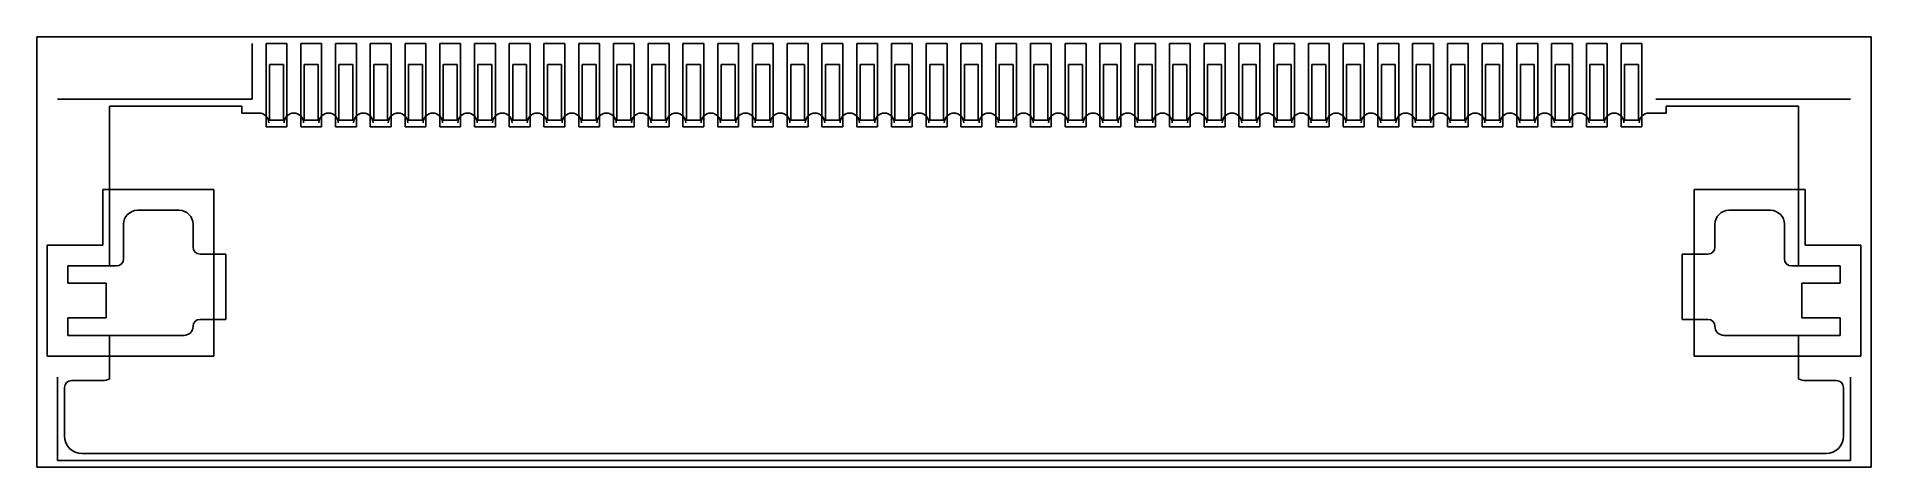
# Model space of a CAD drawing. Header units: millimetres. Extents: x -13.2 to 13.2, y -5.5 to 0.7.
import ezdxf

# ---------------------------------------------------------------- set-up
doc = ezdxf.new("R2010")
doc.units = ezdxf.units.MM
for name, color, linetype, true_color in [('F.CrtYd', 9, 'Continuous', 0xc0c0c0), ('F.Cu', 14, 'Continuous', 0x800000), ('F.Fab', 252, 'Continuous', 0xa0a0a4), ('F.SilkS', 134, 'Continuous', 0x008080)]:
    doc.layers.add(name, color=color, linetype=linetype, true_color=true_color)

msp = doc.modelspace()

# ---------------------------------------------------------------- linework, layer by layer
at = {"layer": 'F.CrtYd'}
for p, q in [((13.2, 0.7), (-13.2, 0.7)), ((-13.2, 0.7), (-13.2, -5.5)), ((13.2, -5.5), (13.2, 0.7)), ((-13.2, -5.5), (13.2, -5.5))]:
    msp.add_line(p, q, dxfattribs=at)
at = {"layer": 'F.Cu', "flags": 128}
for points in [[(-9.9, -0.6), (-9.9, 0.6)], [(-9.9, 0.6), (-9.6, 0.6)], [(-9.6, 0.6), (-9.6, -0.6)], [(-9.4, -0.6), (-9.4, 0.6)], [(-9.4, 0.6), (-9.1, 0.6)], [(-9.1, 0.6), (-9.1, -0.6)], [(-8.9, -0.6), (-8.9, 0.6)], [(-8.9, 0.6), (-8.6, 0.6)], [(-8.6, 0.6), (-8.6, -0.6)], [(-8.4, -0.6), (-8.4, 0.6)], [(-8.4, 0.6), (-8.1, 0.6)], [(-8.1, 0.6), (-8.1, -0.6)], [(-7.9, -0.6), (-7.9, 0.6)], [(-7.9, 0.6), (-7.6, 0.6)], [(-7.6, 0.6), (-7.6, -0.6)], [(-7.4, -0.6), (-7.4, 0.6)], [(-7.4, 0.6), (-7.1, 0.6)], [(-7.1, 0.6), (-7.1, -0.6)], [(-6.9, -0.6), (-6.9, 0.6)], [(-6.9, 0.6), (-6.6, 0.6)], [(-6.6, 0.6), (-6.6, -0.6)], [(-6.4, -0.6), (-6.4, 0.6)], [(-6.4, 0.6), (-6.1, 0.6)], [(-6.1, 0.6), (-6.1, -0.6)], [(-5.9, -0.6), (-5.9, 0.6)], [(-5.9, 0.6), (-5.6, 0.6)], [(-5.6, 0.6), (-5.6, -0.6)], [(-5.4, -0.6), (-5.4, 0.6)], [(-5.4, 0.6), (-5.1, 0.6)], [(-5.1, 0.6), (-5.1, -0.6)], [(-4.9, -0.6), (-4.9, 0.6)], [(-4.9, 0.6), (-4.6, 0.6)], [(-4.6, 0.6), (-4.6, -0.6)], [(-4.4, -0.6), (-4.4, 0.6)], [(-4.4, 0.6), (-4.1, 0.6)], [(-4.1, 0.6), (-4.1, -0.6)], [(-3.9, -0.6), (-3.9, 0.6)], [(-3.9, 0.6), (-3.6, 0.6)], [(-3.6, 0.6), (-3.6, -0.6)], [(-3.4, -0.6), (-3.4, 0.6)], [(-3.4, 0.6), (-3.1, 0.6)], [(-3.1, 0.6), (-3.1, -0.6)], [(-2.9, -0.6), (-2.9, 0.6)], [(-2.9, 0.6), (-2.6, 0.6)], [(-2.6, 0.6), (-2.6, -0.6)], [(-2.4, -0.6), (-2.4, 0.6)], [(-2.4, 0.6), (-2.1, 0.6)], [(-2.1, 0.6), (-2.1, -0.6)], [(-1.9, -0.6), (-1.9, 0.6)], [(-1.9, 0.6), (-1.6, 0.6)], [(-1.6, 0.6), (-1.6, -0.6)], [(-1.4, -0.6), (-1.4, 0.6)], [(-1.4, 0.6), (-1.1, 0.6)], [(-1.1, 0.6), (-1.1, -0.6)], [(-0.9, -0.6), (-0.9, 0.6)], [(-0.9, 0.6), (-0.6, 0.6)], [(-0.6, 0.6), (-0.6, -0.6)], [(-0.4, -0.6), (-0.4, 0.6)], [(-0.4, 0.6), (-0.1, 0.6)], [(-0.1, 0.6), (-0.1, -0.6)], [(0.1, -0.6), (0.1, 0.6)], [(0.1, 0.6), (0.4, 0.6)], [(0.4, 0.6), (0.4, -0.6)], [(0.6, -0.6), (0.6, 0.6)], [(0.6, 0.6), (0.9, 0.6)], [(0.9, 0.6), (0.9, -0.6)], [(1.1, -0.6), (1.1, 0.6)], [(1.1, 0.6), (1.4, 0.6)], [(1.4, 0.6), (1.4, -0.6)], [(1.6, -0.6), (1.6, 0.6)], [(1.6, 0.6), (1.9, 0.6)], [(1.9, 0.6), (1.9, -0.6)], [(2.1, -0.6), (2.1, 0.6)], [(2.1, 0.6), (2.4, 0.6)], [(2.4, 0.6), (2.4, -0.6)], [(2.6, -0.6), (2.6, 0.6)], [(2.6, 0.6), (2.9, 0.6)], [(2.9, 0.6), (2.9, -0.6)], [(3.1, -0.6), (3.1, 0.6)], [(3.1, 0.6), (3.4, 0.6)], [(3.4, 0.6), (3.4, -0.6)], [(3.6, -0.6), (3.6, 0.6)], [(3.6, 0.6), (3.9, 0.6)], [(3.9, 0.6), (3.9, -0.6)], [(4.1, -0.6), (4.1, 0.6)], [(4.1, 0.6), (4.4, 0.6)], [(4.4, 0.6), (4.4, -0.6)], [(4.6, -0.6), (4.6, 0.6)], [(4.6, 0.6), (4.9, 0.6)], [(4.9, 0.6), (4.9, -0.6)], [(5.1, -0.6), (5.1, 0.6)], [(5.1, 0.6), (5.4, 0.6)], [(5.4, 0.6), (5.4, -0.6)], [(5.6, -0.6), (5.6, 0.6)], [(5.6, 0.6), (5.9, 0.6)], [(5.9, 0.6), (5.9, -0.6)], [(6.1, -0.6), (6.1, 0.6)], [(6.1, 0.6), (6.4, 0.6)], [(6.4, 0.6), (6.4, -0.6)], [(6.6, -0.6), (6.6, 0.6)], [(6.6, 0.6), (6.9, 0.6)], [(6.9, 0.6), (6.9, -0.6)], [(7.1, -0.6), (7.1, 0.6)], [(7.1, 0.6), (7.4, 0.6)], [(7.4, 0.6), (7.4, -0.6)], [(7.6, -0.6), (7.6, 0.6)], [(7.6, 0.6), (7.9, 0.6)], [(7.9, 0.6), (7.9, -0.6)], [(8.1, -0.6), (8.1, 0.6)], [(8.1, 0.6), (8.4, 0.6)], [(8.4, 0.6), (8.4, -0.6)], [(8.6, -0.6), (8.6, 0.6)], [(8.6, 0.6), (8.9, 0.6)], [(8.9, 0.6), (8.9, -0.6)], [(9.1, -0.6), (9.1, 0.6)], [(9.1, 0.6), (9.4, 0.6)], [(9.4, 0.6), (9.4, -0.6)], [(9.6, -0.6), (9.6, 0.6)], [(9.6, 0.6), (9.9, 0.6)], [(9.9, 0.6), (9.9, -0.6)], [(-9.6, -0.6), (-9.9, -0.6)], [(-9.1, -0.6), (-9.4, -0.6)], [(-8.6, -0.6), (-8.9, -0.6)], [(-8.1, -0.6), (-8.4, -0.6)], [(-7.6, -0.6), (-7.9, -0.6)], [(-7.1, -0.6), (-7.4, -0.6)], [(-6.6, -0.6), (-6.9, -0.6)], [(-6.1, -0.6), (-6.4, -0.6)], [(-5.6, -0.6), (-5.9, -0.6)], [(-5.1, -0.6), (-5.4, -0.6)], [(-4.6, -0.6), (-4.9, -0.6)], [(-4.1, -0.6), (-4.4, -0.6)], [(-3.6, -0.6), (-3.9, -0.6)], [(-3.1, -0.6), (-3.4, -0.6)], [(-2.6, -0.6), (-2.9, -0.6)], [(-2.1, -0.6), (-2.4, -0.6)], [(-1.6, -0.6), (-1.9, -0.6)], [(-1.1, -0.6), (-1.4, -0.6)], [(-0.6, -0.6), (-0.9, -0.6)], [(-0.1, -0.6), (-0.4, -0.6)], [(0.4, -0.6), (0.1, -0.6)], [(0.9, -0.6), (0.6, -0.6)], [(1.4, -0.6), (1.1, -0.6)], [(1.9, -0.6), (1.6, -0.6)], [(2.4, -0.6), (2.1, -0.6)], [(2.9, -0.6), (2.6, -0.6)], [(3.4, -0.6), (3.1, -0.6)], [(3.9, -0.6), (3.6, -0.6)], [(4.4, -0.6), (4.1, -0.6)], [(4.9, -0.6), (4.6, -0.6)], [(5.4, -0.6), (5.1, -0.6)], [(5.9, -0.6), (5.6, -0.6)], [(6.4, -0.6), (6.1, -0.6)], [(6.9, -0.6), (6.6, -0.6)], [(7.4, -0.6), (7.1, -0.6)], [(7.9, -0.6), (7.6, -0.6)], [(8.4, -0.6), (8.1, -0.6)], [(8.9, -0.6), (8.6, -0.6)], [(9.4, -0.6), (9.1, -0.6)], [(9.9, -0.6), (9.6, -0.6)], [(-12.25, -1.5), (-10.65, -1.5)], [(-12.25, -2.3), (-12.25, -1.5)], [(-10.65, -1.5), (-10.65, -3.9)], [(12.25, -1.5), (10.65, -1.5)], [(10.65, -1.5), (10.65, -3.9)], [(12.25, -2.3), (12.25, -1.5)], [(-13.05, -2.3), (-12.25, -2.3)], [(-13.05, -3.9), (-13.05, -2.3)], [(13.05, -2.3), (12.25, -2.3)], [(13.05, -3.9), (13.05, -2.3)], [(-10.65, -3.9), (-13.05, -3.9)], [(10.65, -3.9), (13.05, -3.9)]]:
    msp.add_lwpolyline(points, dxfattribs=at)
at = {"layer": 'F.Fab', "flags": 128}
for points in [[(-9.65, 0.3), (-9.85, 0.3)], [(-9.85, 0.3), (-9.85, -0.5)], [(-9.65, 0.3), (-9.65, -0.5)], [(-9.15, 0.3), (-9.35, 0.3)], [(-9.35, 0.3), (-9.35, -0.5)], [(-9.15, 0.3), (-9.15, -0.5)], [(-8.65, 0.3), (-8.85, 0.3)], [(-8.85, 0.3), (-8.85, -0.5)], [(-8.65, 0.3), (-8.65, -0.5)], [(-8.15, 0.3), (-8.35, 0.3)], [(-8.35, 0.3), (-8.35, -0.5)], [(-8.15, 0.3), (-8.15, -0.5)], [(-7.65, 0.3), (-7.85, 0.3)], [(-7.85, 0.3), (-7.85, -0.5)], [(-7.65, 0.3), (-7.65, -0.5)], [(-7.15, 0.3), (-7.35, 0.3)], [(-7.35, 0.3), (-7.35, -0.5)], [(-7.15, 0.3), (-7.15, -0.5)], [(-6.65, 0.3), (-6.85, 0.3)], [(-6.85, 0.3), (-6.85, -0.5)], [(-6.65, 0.3), (-6.65, -0.5)], [(-6.15, 0.3), (-6.35, 0.3)], [(-6.35, 0.3), (-6.35, -0.5)], [(-6.15, 0.3), (-6.15, -0.5)], [(-5.65, 0.3), (-5.85, 0.3)], [(-5.85, 0.3), (-5.85, -0.5)], [(-5.65, 0.3), (-5.65, -0.5)], [(-5.15, 0.3), (-5.35, 0.3)], [(-5.35, 0.3), (-5.35, -0.5)], [(-5.15, 0.3), (-5.15, -0.5)], [(-4.65, 0.3), (-4.85, 0.3)], [(-4.85, 0.3), (-4.85, -0.5)], [(-4.65, 0.3), (-4.65, -0.5)], [(-4.15, 0.3), (-4.35, 0.3)], [(-4.35, 0.3), (-4.35, -0.5)], [(-4.15, 0.3), (-4.15, -0.5)], [(-3.65, 0.3), (-3.85, 0.3)], [(-3.85, 0.3), (-3.85, -0.5)], [(-3.65, 0.3), (-3.65, -0.5)], [(-3.15, 0.3), (-3.35, 0.3)], [(-3.35, 0.3), (-3.35, -0.5)], [(-3.15, 0.3), (-3.15, -0.5)], [(-2.65, 0.3), (-2.85, 0.3)], [(-2.85, 0.3), (-2.85, -0.5)], [(-2.65, 0.3), (-2.65, -0.5)], [(-2.15, 0.3), (-2.35, 0.3)], [(-2.35, 0.3), (-2.35, -0.5)], [(-2.15, 0.3), (-2.15, -0.5)], [(-1.65, 0.3), (-1.85, 0.3)], [(-1.85, 0.3), (-1.85, -0.5)], [(-1.65, 0.3), (-1.65, -0.5)], [(-1.15, 0.3), (-1.35, 0.3)], [(-1.35, 0.3), (-1.35, -0.5)], [(-1.15, 0.3), (-1.15, -0.5)], [(-0.65, 0.3), (-0.85, 0.3)], [(-0.85, 0.3), (-0.85, -0.5)], [(-0.65, 0.3), (-0.65, -0.5)], [(-0.15, 0.3), (-0.35, 0.3)], [(-0.35, 0.3), (-0.35, -0.5)], [(-0.15, 0.3), (-0.15, -0.5)], [(0.35, 0.3), (0.15, 0.3)], [(0.15, 0.3), (0.15, -0.5)], [(0.35, 0.3), (0.35, -0.5)], [(0.85, 0.3), (0.65, 0.3)], [(0.65, 0.3), (0.65, -0.5)], [(0.85, 0.3), (0.85, -0.5)], [(1.35, 0.3), (1.15, 0.3)], [(1.15, 0.3), (1.15, -0.5)], [(1.35, 0.3), (1.35, -0.5)], [(1.85, 0.3), (1.65, 0.3)], [(1.65, 0.3), (1.65, -0.5)], [(1.85, 0.3), (1.85, -0.5)], [(2.35, 0.3), (2.15, 0.3)], [(2.15, 0.3), (2.15, -0.5)], [(2.35, 0.3), (2.35, -0.5)], [(2.85, 0.3), (2.65, 0.3)], [(2.65, 0.3), (2.65, -0.5)], [(2.85, 0.3), (2.85, -0.5)], [(3.35, 0.3), (3.15, 0.3)], [(3.15, 0.3), (3.15, -0.5)], [(3.35, 0.3), (3.35, -0.5)], [(3.85, 0.3), (3.65, 0.3)], [(3.65, 0.3), (3.65, -0.5)], [(3.85, 0.3), (3.85, -0.5)], [(4.35, 0.3), (4.15, 0.3)], [(4.15, 0.3), (4.15, -0.5)], [(4.35, 0.3), (4.35, -0.5)], [(4.85, 0.3), (4.65, 0.3)], [(4.65, 0.3), (4.65, -0.5)], [(4.85, 0.3), (4.85, -0.5)], [(5.35, 0.3), (5.15, 0.3)], [(5.15, 0.3), (5.15, -0.5)], [(5.35, 0.3), (5.35, -0.5)], [(5.85, 0.3), (5.65, 0.3)], [(5.65, 0.3), (5.65, -0.5)], [(5.85, 0.3), (5.85, -0.5)], [(6.35, 0.3), (6.15, 0.3)], [(6.15, 0.3), (6.15, -0.5)], [(6.35, 0.3), (6.35, -0.5)], [(6.85, 0.3), (6.65, 0.3)], [(6.65, 0.3), (6.65, -0.5)], [(6.85, 0.3), (6.85, -0.5)], [(7.35, 0.3), (7.15, 0.3)], [(7.15, 0.3), (7.15, -0.5)], [(7.35, 0.3), (7.35, -0.5)], [(7.85, 0.3), (7.65, 0.3)], [(7.65, 0.3), (7.65, -0.5)], [(7.85, 0.3), (7.85, -0.5)], [(8.35, 0.3), (8.15, 0.3)], [(8.15, 0.3), (8.15, -0.5)], [(8.35, 0.3), (8.35, -0.5)], [(8.85, 0.3), (8.65, 0.3)], [(8.65, 0.3), (8.65, -0.5)], [(8.85, 0.3), (8.85, -0.5)], [(9.35, 0.3), (9.15, 0.3)], [(9.15, 0.3), (9.15, -0.5)], [(9.35, 0.3), (9.35, -0.5)], [(9.85, 0.3), (9.65, 0.3)], [(9.65, 0.3), (9.65, -0.5)], [(9.85, 0.3), (9.85, -0.5)], [(-12.15, -2.6), (-12.15, -0.3)], [(-10.25, -0.3), (-12.15, -0.3)], [(-10.25, -0.4), (-10.25, -0.3)], [(-10, -0.4), (-10.25, -0.4)], [(-9.65, -0.5), (-9.85, -0.5)], [(-9.15, -0.5), (-9.35, -0.5)], [(-8.65, -0.5), (-8.85, -0.5)], [(-8.15, -0.5), (-8.35, -0.5)], [(-7.65, -0.5), (-7.85, -0.5)], [(-7.15, -0.5), (-7.35, -0.5)], [(-6.65, -0.5), (-6.85, -0.5)], [(-6.15, -0.5), (-6.35, -0.5)], [(-5.65, -0.5), (-5.85, -0.5)], [(-5.15, -0.5), (-5.35, -0.5)], [(-4.65, -0.5), (-4.85, -0.5)], [(-4.15, -0.5), (-4.35, -0.5)], [(-3.65, -0.5), (-3.85, -0.5)], [(-3.15, -0.5), (-3.35, -0.5)], [(-2.65, -0.5), (-2.85, -0.5)], [(-2.15, -0.5), (-2.35, -0.5)], [(-1.65, -0.5), (-1.85, -0.5)], [(-1.15, -0.5), (-1.35, -0.5)], [(-0.65, -0.5), (-0.85, -0.5)], [(-0.15, -0.5), (-0.35, -0.5)], [(0.35, -0.5), (0.15, -0.5)], [(0.85, -0.5), (0.65, -0.5)], [(1.35, -0.5), (1.15, -0.5)], [(1.85, -0.5), (1.65, -0.5)], [(2.35, -0.5), (2.15, -0.5)], [(2.85, -0.5), (2.65, -0.5)], [(3.35, -0.5), (3.15, -0.5)], [(3.85, -0.5), (3.65, -0.5)], [(4.35, -0.5), (4.15, -0.5)], [(4.85, -0.5), (4.65, -0.5)], [(5.35, -0.5), (5.15, -0.5)], [(5.85, -0.5), (5.65, -0.5)], [(6.35, -0.5), (6.15, -0.5)], [(6.85, -0.5), (6.65, -0.5)], [(7.35, -0.5), (7.15, -0.5)], [(7.85, -0.5), (7.65, -0.5)], [(8.35, -0.5), (8.15, -0.5)], [(8.85, -0.5), (8.65, -0.5)], [(9.35, -0.5), (9.15, -0.5)], [(9.85, -0.5), (9.65, -0.5)], [(10, -0.4), (10.25, -0.4)], [(10.25, -0.3), (12.15, -0.3)], [(10.25, -0.4), (10.25, -0.3)], [(12.15, -2.6), (12.15, -0.3)], [(-11.15, -1.8), (-11.75, -1.8)], [(11.15, -1.8), (11.75, -1.8)], [(-11.95, -2), (-11.95, -2.5)], [(-10.95, -2), (-10.95, -2.33)], [(10.95, -2), (10.95, -2.33)], [(11.95, -2), (11.95, -2.5)], [(-12.75, -2.6), (-12.75, -2.85)], [(-12.05, -2.6), (-12.75, -2.6)], [(-10.48, -2.43), (-10.85, -2.43)], [(-10.48, -2.43), (-10.48, -3.37)], [(10.48, -2.43), (10.48, -3.37)], [(10.48, -2.43), (10.85, -2.43)], [(12.05, -2.6), (12.75, -2.6)], [(12.75, -2.6), (12.75, -2.85)], [(-12.2, -2.85), (-12.75, -2.85)], [(-12.2, -2.85), (-12.2, -3.35)], [(12.2, -2.85), (12.2, -3.35)], [(12.2, -2.85), (12.75, -2.85)], [(-12.75, -3.35), (-12.75, -3.6)], [(-12.2, -3.35), (-12.75, -3.35)], [(-10.48, -3.37), (-10.85, -3.37)], [(10.48, -3.37), (10.85, -3.37)], [(12.2, -3.35), (12.75, -3.35)], [(12.75, -3.35), (12.75, -3.6)], [(-11.08, -3.6), (-12.75, -3.6)], [(-12.15, -4.229), (-12.15, -3.6)], [(11.08, -3.6), (12.75, -3.6)], [(12.15, -4.229), (12.15, -3.6)], [(-12.8, -4.35), (-12.8, -5.05)], [(-12.7, -4.25), (-12.25, -4.25)], [(12.7, -4.25), (12.25, -4.25)], [(12.8, -4.35), (12.8, -5.05)], [(-12.55, -5.3), (12.55, -5.3)]]:
    msp.add_lwpolyline(points, dxfattribs=at)
at = {"layer": 'F.Fab'}
for centre, radius, start, end in [((-10, -0.54), 0.14, 0.0144, 89.9856), ((-9.5, -0.54), 0.14, 0, 180), ((-9, -0.54), 0.14, 0, 180), ((-8.5, -0.54), 0.14, 0, 180), ((-8, -0.54), 0.14, 0, 180), ((-7.5, -0.54), 0.14, 0, 180), ((-7, -0.54), 0.14, 0, 180), ((-6.5, -0.54), 0.14, 0, 180), ((-6, -0.54), 0.14, 0, 180), ((-5.5, -0.54), 0.14, 0, 180), ((-5, -0.54), 0.14, 0, 180), ((-4.5, -0.54), 0.14, 0, 180), ((-4, -0.54), 0.14, 0, 180), ((-3.5, -0.54), 0.14, 0, 180), ((-3, -0.54), 0.14, 0, 180), ((-2.5, -0.54), 0.14, 0, 180), ((-2, -0.54), 0.14, 0, 180), ((-1.5, -0.54), 0.14, 0, 180), ((-1, -0.54), 0.14, 0, 180), ((-0.5, -0.54), 0.14, 0, 180), ((0, -0.54), 0.14, 0, 180), ((0.5, -0.54), 0.14, 0, 180), ((1, -0.54), 0.14, 0, 180), ((1.5, -0.54), 0.14, 0, 180), ((2, -0.54), 0.14, 0, 180), ((2.5, -0.54), 0.14, 0, 180), ((3, -0.54), 0.14, 0, 180), ((3.5, -0.54), 0.14, 0, 180), ((4, -0.54), 0.14, 0, 180), ((4.5, -0.54), 0.14, 0, 180), ((5, -0.54), 0.14, 0, 180), ((5.5, -0.54), 0.14, 0, 180), ((6, -0.54), 0.14, 0, 180), ((6.5, -0.54), 0.14, 0, 180), ((7, -0.54), 0.14, 0, 180), ((7.5, -0.54), 0.14, 0, 180), ((8, -0.54), 0.14, 0, 180), ((8.5, -0.54), 0.14, 0, 180), ((9, -0.54), 0.14, 0, 180), ((9.5, -0.54), 0.14, 0, 180), ((10, -0.54), 0.14, 90.0144, 179.9856), ((-11.75, -2), 0.2, 90, 180), ((-11.15, -2), 0.2, 0, 90.1201), ((11.15, -2), 0.2, 89.8799, 180), ((11.75, -2), 0.2, 0, 90), ((-10.85, -2.33), 0.1, 180, 270), ((10.85, -2.33), 0.1, 270, 0), ((-12.05, -2.5), 0.1, 270, 0), ((12.05, -2.5), 0.1, 180, 270), ((-10.85, -3.47), 0.1, 90, 180), ((10.85, -3.47), 0.1, 0, 90), ((-11.08, -3.47), 0.13, 270, 360), ((11.08, -3.47), 0.13, 180, 270), ((-12.7, -4.35), 0.1, 90, 180), ((-12.253, -3.985), 0.265, 270.6682, 292.8853), ((12.253, -3.985), 0.265, 247.1147, 269.3318), ((12.7, -4.35), 0.1, 0, 90), ((-12.55, -5.05), 0.25, 180, 270), ((12.55, -5.05), 0.25, 270, 0)]:
    msp.add_arc(centre, radius, start, end, dxfattribs=at)
at = {"layer": 'F.SilkS'}
for p, q in [((-10.1, 0.6), (-10.1, -0.2)), ((-10.1, -0.2), (-12.9, -0.2)), ((10.1, -0.2), (12.9, -0.2)), ((-12.9, -5.4), (-12.9, -4.2)), ((12.9, -5.4), (12.9, -4.2)), ((-12.9, -5.4), (12.9, -5.4))]:
    msp.add_line(p, q, dxfattribs=at)

doc.saveas('drawing.dxf')
